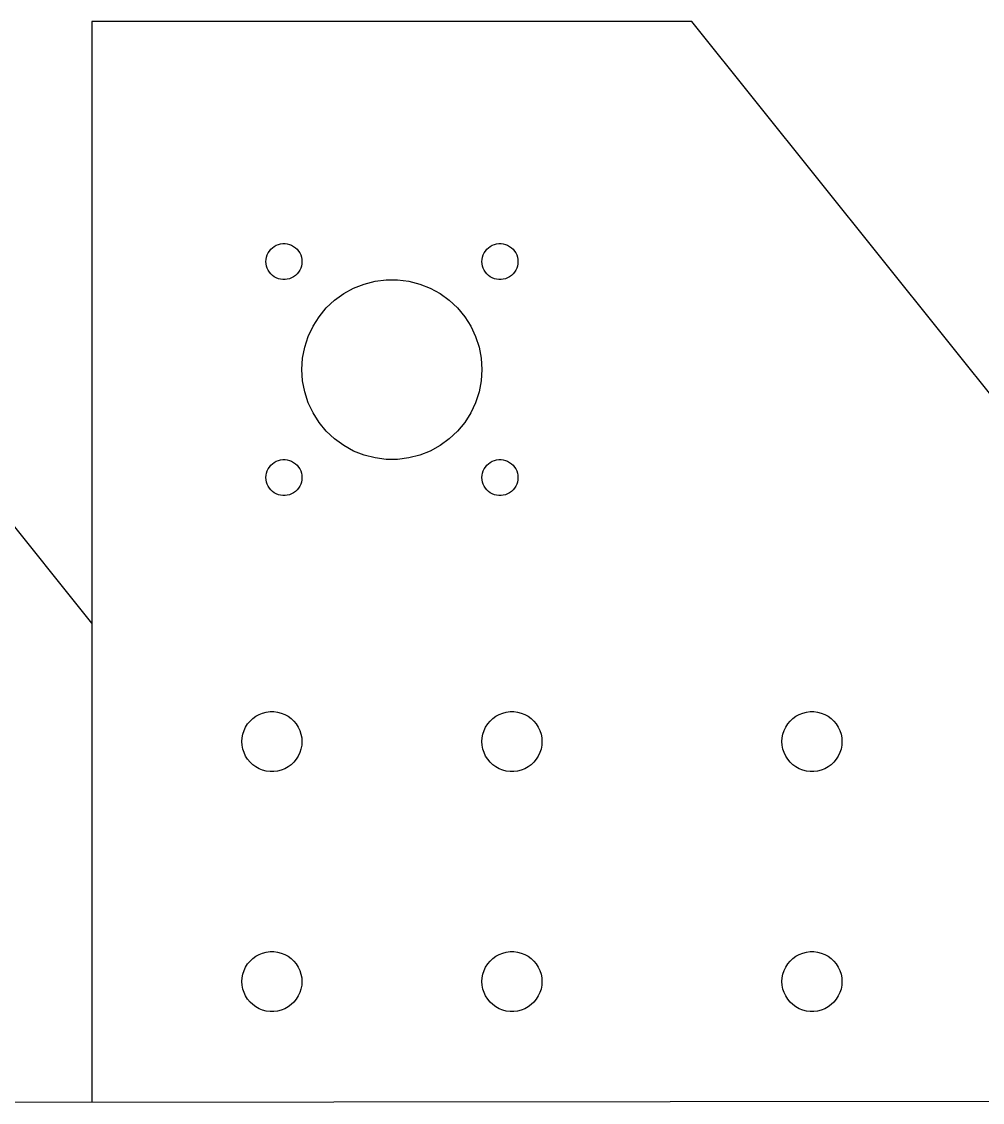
# Model space of a CAD drawing. Extents: x 0 to 330, y 0 to 287.
# Drawn here: x 84.1 to 164.2, y 100.1 to 190.1 of the extents above; entities that cross this region are included whole.
import ezdxf

# ---------------------------------------------------------------- set-up
doc = ezdxf.new("R2010")
doc.units = 0
doc.layers.add('LAYER_1', color=7, linetype='CONTINUOUS')

msp = doc.modelspace()

# ---------------------------------------------------------------- linework, layer by layer
at = {"layer": 'LAYER_1', "color": 7}
for p, q in [((139.999999, 190.14108), (90.000001, 190.14108)), ((90.000001, 190.14108), (90.000001, 100.141082)), ((180.000001, 140.141081), (139.999999, 190.14108)), ((90.000001, 139.99997), (49.999999, 189.999968)), ((104.786501, 171.022779), (104.906601, 171.167881)), ((104.906601, 171.167881), (105.0439, 171.296882)), ((105.0439, 171.296882), (105.1963, 171.407581)), ((105.1963, 171.407581), (105.361301, 171.498281)), ((105.361301, 171.498281), (105.536501, 171.56768)), ((105.536501, 171.56768), (105.718901, 171.61448)), ((105.718901, 171.61448), (105.905801, 171.638074)), ((105.905801, 171.63808), (106.094201, 171.63808)), ((106.094201, 171.63808), (106.281101, 171.614486)), ((106.281101, 171.61448), (106.463501, 171.56768)), ((106.463501, 171.56768), (106.638701, 171.498281)), ((106.638701, 171.498281), (106.803701, 171.407581)), ((106.803701, 171.407581), (106.956101, 171.296882)), ((106.956101, 171.296882), (107.093501, 171.167881)), ((107.093501, 171.167881), (107.213501, 171.022779)), ((122.786501, 171.022779), (122.906502, 171.167881)), ((122.906502, 171.167881), (123.043899, 171.296882)), ((123.043899, 171.296882), (123.196302, 171.407581)), ((123.196302, 171.407581), (123.3613, 171.498281)), ((123.3613, 171.498281), (123.536501, 171.56768)), ((123.536501, 171.56768), (123.718901, 171.61448)), ((123.718901, 171.61448), (123.9058, 171.638074)), ((123.9058, 171.63808), (124.0942, 171.63808)), ((124.0942, 171.63808), (124.281099, 171.614486)), ((124.281099, 171.61448), (124.4635, 171.56768)), ((124.4635, 171.56768), (124.6387, 171.498281)), ((124.6387, 171.498281), (124.803702, 171.407581)), ((124.803702, 171.407581), (124.956102, 171.296882)), ((124.956102, 171.296882), (125.0934, 171.167881)), ((125.0934, 171.167881), (125.213499, 171.022779)), ((104.500001, 170.14108), (104.5118, 170.32908)), ((104.511801, 170.32908), (104.547101, 170.514082)), ((104.547101, 170.514082), (104.605301, 170.693282)), ((104.605301, 170.693282), (104.685501, 170.863682)), ((104.685501, 170.863682), (104.786501, 171.022779)), ((107.213501, 171.022779), (107.314501, 170.863682)), ((107.314501, 170.863682), (107.394701, 170.693282)), ((107.394701, 170.693282), (107.452901, 170.514082)), ((107.452901, 170.514082), (107.488201, 170.32908)), ((107.488201, 170.32908), (107.5, 170.14108)), ((122.500001, 170.14108), (122.511797, 170.32908)), ((122.5118, 170.32908), (122.547101, 170.514082)), ((122.547101, 170.514082), (122.6053, 170.693282)), ((122.6053, 170.693282), (122.6855, 170.863682)), ((122.6855, 170.863682), (122.786501, 171.022779)), ((125.213499, 171.022779), (125.314501, 170.863682)), ((125.314501, 170.863682), (125.3947, 170.693282)), ((125.3947, 170.693282), (125.4529, 170.514082)), ((125.4529, 170.514082), (125.4882, 170.32908)), ((125.4882, 170.32908), (125.499997, 170.14108)), ((104.511801, 169.953081), (104.500001, 170.14108)), ((104.547101, 169.768081), (104.511801, 169.953081)), ((104.605301, 169.588881), (104.547101, 169.768081)), ((104.685501, 169.418481), (104.605301, 169.588881)), ((104.786501, 169.259381), (104.685501, 169.418481)), ((107.314501, 169.418481), (107.213501, 169.259381)), ((107.394701, 169.588881), (107.314501, 169.418481)), ((107.452901, 169.768081), (107.394701, 169.588881)), ((107.488201, 169.953081), (107.452901, 169.768081)), ((107.500001, 170.14108), (107.488201, 169.953081)), ((122.5118, 169.953081), (122.500003, 170.14108)), ((122.547101, 169.768081), (122.5118, 169.953081)), ((122.6053, 169.588881), (122.547101, 169.768081)), ((122.6855, 169.418481), (122.6053, 169.588881)), ((122.786501, 169.259381), (122.6855, 169.418481)), ((125.314501, 169.418481), (125.213499, 169.259381)), ((125.3947, 169.588881), (125.314501, 169.418481)), ((125.4529, 169.768081), (125.3947, 169.588881)), ((125.4882, 169.953081), (125.4529, 169.768081)), ((125.5, 170.14108), (125.488203, 169.953081)), ((104.906601, 169.114279), (104.786501, 169.259381)), ((105.0439, 168.985281), (104.906601, 169.114279)), ((105.1963, 168.87458), (105.0439, 168.985281)), ((105.361301, 168.78378), (105.1963, 168.87458)), ((105.536501, 168.714481), (105.361301, 168.78378)), ((105.718901, 168.66768), (105.536501, 168.714481)), ((105.905801, 168.643981), (105.718901, 168.667688)), ((106.094201, 168.643981), (105.905801, 168.643981)), ((106.281101, 168.66768), (106.094201, 168.643973)), ((106.463501, 168.714481), (106.281101, 168.66768)), ((106.638701, 168.78378), (106.463501, 168.714481)), ((106.803701, 168.87458), (106.638701, 168.78378)), ((106.956101, 168.985281), (106.803701, 168.87458)), ((107.093501, 169.114279), (106.956101, 168.985281)), ((107.213501, 169.259381), (107.093501, 169.114279)), ((112.682401, 168.27398), (113.594701, 168.508182)), ((113.594701, 168.508182), (114.529101, 168.626281)), ((114.529101, 168.626281), (115.4709, 168.626281)), ((115.4709, 168.626281), (116.405301, 168.508182)), ((116.405301, 168.508182), (117.317601, 168.27398)), ((122.906502, 169.114279), (122.786501, 169.259381)), ((123.043899, 168.985281), (122.906502, 169.114279)), ((123.196302, 168.87458), (123.043899, 168.985281)), ((123.3613, 168.78378), (123.196302, 168.87458)), ((123.536501, 168.714481), (123.3613, 168.78378)), ((123.718901, 168.66768), (123.536501, 168.714481)), ((123.9058, 168.643981), (123.718901, 168.667688)), ((124.0942, 168.643981), (123.9058, 168.643981)), ((124.281099, 168.66768), (124.0942, 168.643973)), ((124.4635, 168.714481), (124.281099, 168.66768)), ((124.6387, 168.78378), (124.4635, 168.714481)), ((124.803702, 168.87458), (124.6387, 168.78378)), ((124.956102, 168.985281), (124.803702, 168.87458)), ((125.0934, 169.114279), (124.956102, 168.985281)), ((125.213499, 169.259381), (125.0934, 169.114279)), ((110.981301, 167.473581), (111.806701, 167.927281)), ((111.806701, 167.927281), (112.682401, 168.27398)), ((117.317601, 168.27398), (118.193301, 167.927281)), ((118.193301, 167.927281), (119.018699, 167.473581)), ((109.532701, 166.27518), (110.219301, 166.91988)), ((110.219301, 166.91988), (110.981301, 167.473581)), ((119.018699, 167.473581), (119.780702, 166.91988)), ((119.780702, 166.91988), (120.467301, 166.27518)), ((108.932401, 165.54948), (109.532701, 166.27518)), ((120.467301, 166.27518), (121.067601, 165.54948)), ((108.427701, 164.75418), (108.932401, 165.54948)), ((121.067601, 165.54948), (121.572299, 164.75418)), ((108.026701, 163.901979), (108.427701, 164.75418)), ((121.572299, 164.75418), (121.9733, 163.901979)), ((107.735601, 163.006279), (108.026701, 163.901979)), ((121.9733, 163.901979), (122.264401, 163.006279)), ((107.5591, 162.081082), (107.735601, 163.006279)), ((122.264401, 163.006279), (122.4409, 162.081082)), ((107.500001, 161.141081), (107.5591, 162.081082)), ((122.4409, 162.081082), (122.500001, 161.141081)), ((107.5591, 160.201081), (107.500001, 161.141081)), ((122.500001, 161.141081), (122.4409, 160.201081)), ((107.735601, 159.27588), (107.5591, 160.201081)), ((122.4409, 160.201081), (122.264401, 159.27588)), ((108.026701, 158.38018), (107.735601, 159.27588)), ((122.264401, 159.27588), (121.9733, 158.38018)), ((108.427701, 157.527982), (108.026701, 158.38018)), ((121.9733, 158.38018), (121.572299, 157.527982)), ((108.932401, 156.73268), (108.427701, 157.527982)), ((109.532701, 156.006982), (108.932401, 156.73268)), ((121.067601, 156.73268), (120.467301, 156.006982)), ((121.572299, 157.527982), (121.067601, 156.73268)), ((110.219301, 155.362279), (109.532701, 156.006982)), ((120.467301, 156.006982), (119.780702, 155.362279)), ((110.981301, 154.808582), (110.219301, 155.362279)), ((119.780702, 155.362279), (119.018699, 154.808582)), ((111.806701, 154.354881), (110.981301, 154.808582)), ((112.682401, 154.00818), (111.806701, 154.354881)), ((118.193301, 154.354881), (117.317601, 154.00818)), ((119.018699, 154.808582), (118.193301, 154.354881)), ((104.786501, 153.022781), (104.906601, 153.16788)), ((104.906601, 153.16788), (105.0439, 153.296881)), ((105.0439, 153.296881), (105.1963, 153.40758)), ((105.1963, 153.40758), (105.361301, 153.498379)), ((105.361301, 153.498379), (105.536501, 153.567682)), ((105.536501, 153.567682), (105.718901, 153.61448)), ((105.718901, 153.61448), (105.905801, 153.638186)), ((105.905801, 153.638181), (106.094201, 153.638181)), ((106.094201, 153.638181), (106.281101, 153.614474)), ((106.281101, 153.61448), (106.463501, 153.567682)), ((106.463501, 153.567682), (106.638701, 153.498379)), ((106.638701, 153.498379), (106.803701, 153.40758)), ((106.803701, 153.40758), (106.956101, 153.296881)), ((106.956101, 153.296881), (107.093501, 153.16788)), ((107.093501, 153.16788), (107.213501, 153.022781)), ((113.594701, 153.77398), (112.682401, 154.00818)), ((114.529101, 153.655879), (113.594701, 153.77398)), ((115.4709, 153.655879), (114.529101, 153.655879)), ((116.405301, 153.77398), (115.4709, 153.655879)), ((117.317601, 154.00818), (116.405301, 153.77398)), ((122.786501, 153.022781), (122.906502, 153.16788)), ((122.906502, 153.16788), (123.043899, 153.296881)), ((123.043899, 153.296881), (123.196302, 153.40758)), ((123.196302, 153.40758), (123.3613, 153.498379)), ((123.3613, 153.498379), (123.536501, 153.567682)), ((123.536501, 153.567682), (123.718901, 153.61448)), ((123.718901, 153.61448), (123.9058, 153.638186)), ((123.9058, 153.638181), (124.0942, 153.638181)), ((124.0942, 153.638181), (124.281099, 153.614474)), ((124.281099, 153.61448), (124.4635, 153.567682)), ((124.4635, 153.567682), (124.6387, 153.498379)), ((124.6387, 153.498379), (124.803702, 153.40758)), ((124.803702, 153.40758), (124.956102, 153.296881)), ((124.956102, 153.296881), (125.0934, 153.16788)), ((125.0934, 153.16788), (125.213499, 153.022781)), ((104.500001, 152.141079), (104.5118, 152.329082)), ((104.511801, 152.329082), (104.547101, 152.514081)), ((104.547101, 152.514081), (104.605301, 152.693281)), ((104.605301, 152.693281), (104.685501, 152.863681)), ((104.685501, 152.863681), (104.786501, 153.022781)), ((107.213501, 153.022781), (107.314501, 152.863681)), ((107.314501, 152.863681), (107.394701, 152.693281)), ((107.394701, 152.693281), (107.452901, 152.514081)), ((107.452901, 152.514081), (107.488201, 152.329082)), ((107.488201, 152.329082), (107.5, 152.141079)), ((122.500001, 152.141079), (122.511797, 152.329082)), ((122.5118, 152.329082), (122.547101, 152.514081)), ((122.547101, 152.514081), (122.6053, 152.693281)), ((122.6053, 152.693281), (122.6855, 152.863681)), ((122.6855, 152.863681), (122.786501, 153.022781)), ((125.213499, 153.022781), (125.314501, 152.863681)), ((125.314501, 152.863681), (125.3947, 152.693281)), ((125.3947, 152.693281), (125.4529, 152.514081)), ((125.4529, 152.514081), (125.4882, 152.329082)), ((125.4882, 152.329082), (125.499997, 152.141079)), ((104.511801, 151.95308), (104.500001, 152.141079)), ((104.547101, 151.76808), (104.511801, 151.95308)), ((104.605301, 151.588881), (104.547101, 151.76808)), ((104.685501, 151.41848), (104.605301, 151.588881)), ((104.786501, 151.25938), (104.685501, 151.41848)), ((107.314501, 151.41848), (107.213501, 151.25938)), ((107.394701, 151.588881), (107.314501, 151.41848)), ((107.452901, 151.76808), (107.394701, 151.588881)), ((107.488201, 151.95308), (107.452901, 151.76808)), ((107.500001, 152.141079), (107.488201, 151.95308)), ((122.5118, 151.95308), (122.500003, 152.141079)), ((122.547101, 151.76808), (122.5118, 151.95308)), ((122.6053, 151.588881), (122.547101, 151.76808)), ((122.6855, 151.41848), (122.6053, 151.588881)), ((122.786501, 151.25938), (122.6855, 151.41848)), ((125.314501, 151.41848), (125.213499, 151.25938)), ((125.3947, 151.588881), (125.314501, 151.41848)), ((125.4529, 151.76808), (125.3947, 151.588881)), ((125.4882, 151.95308), (125.4529, 151.76808)), ((125.5, 152.141079), (125.488203, 151.95308)), ((104.906601, 151.114282), (104.786501, 151.25938)), ((105.0439, 150.985281), (104.906601, 151.114282)), ((105.1963, 150.874579), (105.0439, 150.985281)), ((105.361301, 150.783881), (105.1963, 150.874579)), ((105.536501, 150.71448), (105.361301, 150.783881)), ((105.718901, 150.667679), (105.536501, 150.71448)), ((105.905801, 150.64408), (105.718901, 150.667673)), ((106.094201, 150.64408), (105.905801, 150.64408)), ((106.281101, 150.667679), (106.094201, 150.644085)), ((106.463501, 150.71448), (106.281101, 150.667679)), ((106.638701, 150.783881), (106.463501, 150.71448)), ((106.803701, 150.874579), (106.638701, 150.783881)), ((106.956101, 150.985281), (106.803701, 150.874579)), ((107.093501, 151.114282), (106.956101, 150.985281)), ((107.213501, 151.25938), (107.093501, 151.114282)), ((122.906502, 151.114282), (122.786501, 151.25938)), ((123.043899, 150.985281), (122.906502, 151.114282)), ((123.196302, 150.874579), (123.043899, 150.985281)), ((123.3613, 150.783881), (123.196302, 150.874579)), ((123.536501, 150.71448), (123.3613, 150.783881)), ((123.718901, 150.667679), (123.536501, 150.71448)), ((123.9058, 150.64408), (123.718901, 150.667673)), ((124.0942, 150.64408), (123.9058, 150.64408)), ((124.281099, 150.667679), (124.0942, 150.644085)), ((124.4635, 150.71448), (124.281099, 150.667679)), ((124.6387, 150.783881), (124.4635, 150.71448)), ((124.803702, 150.874579), (124.6387, 150.783881)), ((124.956102, 150.985281), (124.803702, 150.874579)), ((125.0934, 151.114282), (124.956102, 150.985281)), ((125.213499, 151.25938), (125.0934, 151.114282)), ((103.935601, 132.40318), (104.227501, 132.518682)), ((104.227501, 132.518682), (104.531601, 132.596781)), ((104.531601, 132.596781), (104.843001, 132.636179)), ((104.843001, 132.636179), (105.157001, 132.636179)), ((105.157001, 132.636179), (105.468501, 132.596781)), ((105.468501, 132.596781), (105.772601, 132.518682)), ((105.772601, 132.518682), (106.064501, 132.40318)), ((123.935501, 132.40318), (124.227401, 132.518682)), ((124.227401, 132.518682), (124.531501, 132.596781)), ((124.531501, 132.596781), (124.843001, 132.636179)), ((124.843001, 132.636179), (125.157001, 132.636179)), ((125.157001, 132.636179), (125.4684, 132.596781)), ((125.4684, 132.596781), (125.7725, 132.518682)), ((125.7725, 132.518682), (126.064399, 132.40318)), ((148.935601, 132.40318), (149.2275, 132.518682)), ((149.2275, 132.518682), (149.531601, 132.596781)), ((149.531601, 132.596781), (149.843002, 132.636179)), ((149.843002, 132.636179), (150.156999, 132.636179)), ((150.156999, 132.636179), (150.468499, 132.596781)), ((150.468499, 132.596781), (150.772599, 132.518682)), ((150.772599, 132.518682), (151.064502, 132.40318)), ((102.809201, 131.345481), (102.977501, 131.610581)), ((102.977501, 131.610581), (103.1776, 131.852479)), ((103.1776, 131.852479), (103.406401, 132.06738)), ((103.406401, 132.06738), (103.660401, 132.25188)), ((103.660401, 132.25188), (103.935601, 132.40318)), ((106.064501, 132.40318), (106.3396, 132.25188)), ((106.3396, 132.25188), (106.5936, 132.06738)), ((106.5936, 132.06738), (106.822401, 131.852479)), ((106.822401, 131.852479), (107.022601, 131.610581)), ((107.022601, 131.610581), (107.1908, 131.345481)), ((122.8092, 131.345481), (122.977402, 131.610581)), ((122.977402, 131.610581), (123.177602, 131.852479)), ((123.177602, 131.852479), (123.4064, 132.06738)), ((123.4064, 132.06738), (123.6604, 132.25188)), ((123.6604, 132.25188), (123.935501, 132.40318)), ((126.064399, 132.40318), (126.3396, 132.25188)), ((126.3396, 132.25188), (126.5936, 132.06738)), ((126.5936, 132.06738), (126.8224, 131.852479)), ((126.8224, 131.852479), (127.022502, 131.610581)), ((127.022502, 131.610581), (127.190799, 131.345481)), ((147.809201, 131.345481), (147.977502, 131.610581)), ((147.977502, 131.610581), (148.1776, 131.852479)), ((148.1776, 131.852479), (148.4064, 132.06738)), ((148.4064, 132.06738), (148.6604, 132.25188)), ((148.6604, 132.25188), (148.935601, 132.40318)), ((151.064502, 132.40318), (151.339601, 132.25188)), ((151.339601, 132.25188), (151.593601, 132.06738)), ((151.593601, 132.06738), (151.822401, 131.852479)), ((151.822401, 131.852479), (152.022601, 131.610581)), ((152.022601, 131.610581), (152.1908, 131.345481)), ((102.519701, 130.454382), (102.578601, 130.76278)), ((102.578601, 130.76278), (102.675601, 131.061379)), ((102.675601, 131.061379), (102.809201, 131.345481)), ((107.1908, 131.345481), (107.324401, 131.061379)), ((107.324401, 131.061379), (107.421501, 130.76278)), ((107.421501, 130.76278), (107.480301, 130.454382)), ((122.5197, 130.454382), (122.578501, 130.76278)), ((122.578501, 130.76278), (122.675602, 131.061379)), ((122.675602, 131.061379), (122.8092, 131.345481)), ((127.190799, 131.345481), (127.3244, 131.061379)), ((127.3244, 131.061379), (127.4214, 130.76278)), ((127.4214, 130.76278), (127.4803, 130.454382)), ((147.5197, 130.454382), (147.5786, 130.76278)), ((147.5786, 130.76278), (147.6756, 131.061379)), ((147.6756, 131.061379), (147.809201, 131.345481)), ((152.1908, 131.345481), (152.324401, 131.061379)), ((152.324401, 131.061379), (152.4215, 130.76278)), ((152.4215, 130.76278), (152.480301, 130.454382)), ((102.500001, 130.141081), (102.5197, 130.454382)), ((102.519701, 129.827781), (102.500002, 130.141081)), ((102.578601, 129.519379), (102.519701, 129.827781)), ((107.480301, 129.827781), (107.421501, 129.519379)), ((107.480301, 130.454382), (107.5, 130.141081)), ((107.500001, 130.141081), (107.480302, 129.827781)), ((122.500001, 130.141081), (122.5197, 130.454382)), ((122.5197, 129.827781), (122.500001, 130.141081)), ((122.578501, 129.519379), (122.5197, 129.827781)), ((127.4803, 129.827781), (127.4214, 129.519379)), ((127.4803, 130.454382), (127.499999, 130.141081)), ((127.500002, 130.141081), (127.480303, 129.827781)), ((147.500001, 130.141081), (147.5197, 130.454382)), ((147.5197, 129.827781), (147.500001, 130.141081)), ((147.5786, 129.519379), (147.5197, 129.827781)), ((152.480301, 129.827781), (152.4215, 129.519379)), ((152.480301, 130.454382), (152.5, 130.141081)), ((152.5, 130.141081), (152.480301, 129.827781)), ((102.675601, 129.22078), (102.578601, 129.519379)), ((102.809201, 128.936681), (102.675601, 129.22078)), ((102.977501, 128.671581), (102.809201, 128.936681)), ((107.1908, 128.936681), (107.022601, 128.671581)), ((107.324401, 129.22078), (107.1908, 128.936681)), ((107.421501, 129.519379), (107.324401, 129.22078)), ((122.675602, 129.22078), (122.578501, 129.519379)), ((122.8092, 128.936681), (122.675602, 129.22078)), ((122.977402, 128.671581), (122.8092, 128.936681)), ((127.190799, 128.936681), (127.022502, 128.671581)), ((127.3244, 129.22078), (127.190799, 128.936681)), ((127.4214, 129.519379), (127.3244, 129.22078)), ((147.6756, 129.22078), (147.5786, 129.519379)), ((147.809201, 128.936681), (147.6756, 129.22078)), ((147.977502, 128.671581), (147.809201, 128.936681)), ((152.1908, 128.936681), (152.022601, 128.671581)), ((152.324401, 129.22078), (152.1908, 128.936681)), ((152.4215, 129.519379), (152.324401, 129.22078)), ((103.1776, 128.42968), (102.977501, 128.671581)), ((103.406401, 128.214782), (103.1776, 128.42968)), ((103.660401, 128.030282), (103.406401, 128.214782)), ((103.935601, 127.87898), (103.660401, 128.030282)), ((106.3396, 128.030282), (106.064501, 127.87898)), ((106.5936, 128.214782), (106.3396, 128.030282)), ((106.822401, 128.42968), (106.5936, 128.214782)), ((107.022601, 128.671581), (106.822401, 128.42968)), ((123.177602, 128.42968), (122.977402, 128.671581)), ((123.4064, 128.214782), (123.177602, 128.42968)), ((123.6604, 128.030282), (123.4064, 128.214782)), ((123.935501, 127.87898), (123.6604, 128.030282)), ((126.3396, 128.030282), (126.064399, 127.87898)), ((126.5936, 128.214782), (126.3396, 128.030282)), ((126.8224, 128.42968), (126.5936, 128.214782)), ((127.022502, 128.671581), (126.8224, 128.42968)), ((148.1776, 128.42968), (147.977502, 128.671581)), ((148.4064, 128.214782), (148.1776, 128.42968)), ((148.6604, 128.030282), (148.4064, 128.214782)), ((148.935601, 127.87898), (148.6604, 128.030282)), ((151.339601, 128.030282), (151.064502, 127.87898)), ((151.593601, 128.214782), (151.339601, 128.030282)), ((151.822401, 128.42968), (151.593601, 128.214782)), ((152.022601, 128.671581), (151.822401, 128.42968)), ((104.227501, 127.763381), (103.935601, 127.87898)), ((104.531601, 127.685381), (104.227501, 127.763381)), ((104.843001, 127.64598), (104.531601, 127.685381)), ((105.157001, 127.64598), (104.843001, 127.64598)), ((105.468501, 127.685381), (105.157001, 127.64598)), ((105.772601, 127.763381), (105.468501, 127.685381)), ((106.064501, 127.87898), (105.772601, 127.763381)), ((124.227401, 127.763381), (123.935501, 127.87898)), ((124.531501, 127.685381), (124.227401, 127.763381)), ((124.843001, 127.64598), (124.531501, 127.685381)), ((125.157001, 127.64598), (124.843001, 127.64598)), ((125.4684, 127.685381), (125.157001, 127.64598)), ((125.7725, 127.763381), (125.4684, 127.685381)), ((126.064399, 127.87898), (125.7725, 127.763381)), ((149.2275, 127.763381), (148.935601, 127.87898)), ((149.531601, 127.685381), (149.2275, 127.763381)), ((149.843002, 127.64598), (149.531601, 127.685381)), ((150.156999, 127.64598), (149.843002, 127.64598)), ((150.468499, 127.685381), (150.156999, 127.64598)), ((150.772599, 127.763381), (150.468499, 127.685381)), ((151.064502, 127.87898), (150.772599, 127.763381)), ((104.227501, 112.518784), (104.531601, 112.59679)), ((104.531601, 112.59679), (104.843001, 112.636188)), ((104.843001, 112.636188), (105.157001, 112.636188)), ((105.157001, 112.636188), (105.468501, 112.59679)), ((105.468501, 112.59679), (105.772601, 112.518784)), ((124.227401, 112.518784), (124.531501, 112.59679)), ((124.531501, 112.59679), (124.843001, 112.636188)), ((124.843001, 112.636188), (125.157001, 112.636188)), ((125.157001, 112.636188), (125.4684, 112.59679)), ((125.4684, 112.59679), (125.7725, 112.518784)), ((149.2275, 112.518784), (149.531601, 112.59679)), ((149.531601, 112.59679), (149.843002, 112.636188)), ((149.843002, 112.636188), (150.156999, 112.636188)), ((150.156999, 112.636188), (150.468499, 112.59679)), ((150.468499, 112.59679), (150.772599, 112.518784)), ((102.977501, 111.610593), (103.1776, 111.852486)), ((103.1776, 111.852486), (103.406401, 112.06737)), ((103.406401, 112.06737), (103.660401, 112.251886)), ((103.660401, 112.251886), (103.935601, 112.403186)), ((103.935601, 112.403186), (104.227501, 112.518784)), ((105.772601, 112.518784), (106.064501, 112.403186)), ((106.064501, 112.403186), (106.3396, 112.251886)), ((106.3396, 112.251886), (106.5936, 112.06737)), ((106.5936, 112.06737), (106.822401, 111.852486)), ((106.822401, 111.852486), (107.022601, 111.610593)), ((122.977402, 111.610593), (123.177602, 111.852486)), ((123.177602, 111.852486), (123.4064, 112.06737)), ((123.4064, 112.06737), (123.6604, 112.251886)), ((123.6604, 112.251886), (123.935501, 112.403186)), ((123.935501, 112.403186), (124.227401, 112.518784)), ((125.7725, 112.518784), (126.064399, 112.403186)), ((126.064399, 112.403186), (126.3396, 112.251886)), ((126.3396, 112.251886), (126.5936, 112.06737)), ((126.5936, 112.06737), (126.8224, 111.852486)), ((126.8224, 111.852486), (127.022502, 111.610593)), ((147.977502, 111.610593), (148.1776, 111.852486)), ((148.1776, 111.852486), (148.4064, 112.06737)), ((148.4064, 112.06737), (148.6604, 112.251886)), ((148.6604, 112.251886), (148.935601, 112.403186)), ((148.935601, 112.403186), (149.2275, 112.518784)), ((150.772599, 112.518784), (151.064502, 112.403186)), ((151.064502, 112.403186), (151.339601, 112.251886)), ((151.339601, 112.251886), (151.593601, 112.06737)), ((151.593601, 112.06737), (151.822401, 111.852486)), ((151.822401, 111.852486), (152.022601, 111.610593)), ((102.578601, 110.762769), (102.675601, 111.061388)), ((102.675601, 111.061388), (102.809201, 111.345473)), ((102.809201, 111.345473), (102.977501, 111.610593)), ((107.022601, 111.610593), (107.1908, 111.345473)), ((107.1908, 111.345473), (107.324401, 111.061388)), ((107.324401, 111.061388), (107.421501, 110.762769)), ((122.578501, 110.762769), (122.675602, 111.061388)), ((122.675602, 111.061388), (122.8092, 111.345473)), ((122.8092, 111.345473), (122.977402, 111.610593)), ((127.022502, 111.610593), (127.190799, 111.345473)), ((127.190799, 111.345473), (127.3244, 111.061388)), ((127.3244, 111.061388), (127.4214, 110.762769)), ((147.5786, 110.762769), (147.6756, 111.061388)), ((147.6756, 111.061388), (147.809201, 111.345473)), ((147.809201, 111.345473), (147.977502, 111.610593)), ((152.022601, 111.610593), (152.1908, 111.345473)), ((152.1908, 111.345473), (152.324401, 111.061388)), ((152.324401, 111.061388), (152.4215, 110.762769)), ((102.500001, 110.14109), (102.5197, 110.454385)), ((102.519701, 109.827767), (102.500002, 110.14109)), ((102.519701, 110.454385), (102.578601, 110.762769)), ((107.421501, 110.762769), (107.480301, 110.454385)), ((107.480301, 110.454385), (107.5, 110.14109)), ((107.500001, 110.14109), (107.480302, 109.827767)), ((122.500001, 110.14109), (122.5197, 110.454385)), ((122.5197, 109.827767), (122.500001, 110.14109)), ((122.5197, 110.454385), (122.578501, 110.762769)), ((127.4214, 110.762769), (127.4803, 110.454385)), ((127.4803, 110.454385), (127.499999, 110.14109)), ((127.500002, 110.14109), (127.480303, 109.827767)), ((147.500001, 110.14109), (147.5197, 110.454385)), ((147.5197, 109.827767), (147.500001, 110.14109)), ((147.5197, 110.454385), (147.5786, 110.762769)), ((152.4215, 110.762769), (152.480301, 110.454385)), ((152.480301, 110.454385), (152.5, 110.14109)), ((152.5, 110.14109), (152.480301, 109.827767)), ((102.578601, 109.519354), (102.519701, 109.827767)), ((102.675601, 109.220792), (102.578601, 109.519354)), ((102.809201, 108.936707), (102.675601, 109.220792)), ((107.324401, 109.220792), (107.1908, 108.936707)), ((107.421501, 109.519354), (107.324401, 109.220792)), ((107.480301, 109.827767), (107.421501, 109.519354)), ((122.578501, 109.519354), (122.5197, 109.827767)), ((122.675602, 109.220792), (122.578501, 109.519354)), ((122.8092, 108.936707), (122.675602, 109.220792)), ((127.3244, 109.220792), (127.190799, 108.936707)), ((127.4214, 109.519354), (127.3244, 109.220792)), ((127.4803, 109.827767), (127.4214, 109.519354)), ((147.5786, 109.519354), (147.5197, 109.827767)), ((147.6756, 109.220792), (147.5786, 109.519354)), ((147.809201, 108.936707), (147.6756, 109.220792)), ((152.324401, 109.220792), (152.1908, 108.936707)), ((152.4215, 109.519354), (152.324401, 109.220792)), ((152.480301, 109.827767), (152.4215, 109.519354)), ((102.977501, 108.671644), (102.809201, 108.936707)), ((103.1776, 108.429723), (102.977501, 108.671644)), ((103.406401, 108.21481), (103.1776, 108.429723)), ((103.660401, 108.030265), (103.406401, 108.21481)), ((106.5936, 108.21481), (106.3396, 108.030265)), ((106.822401, 108.429723), (106.5936, 108.21481)), ((107.022601, 108.671644), (106.822401, 108.429723)), ((107.1908, 108.936707), (107.022601, 108.671644)), ((122.977402, 108.671644), (122.8092, 108.936707)), ((123.177602, 108.429723), (122.977402, 108.671644)), ((123.4064, 108.21481), (123.177602, 108.429723)), ((123.6604, 108.030265), (123.4064, 108.21481)), ((126.5936, 108.21481), (126.3396, 108.030265)), ((126.8224, 108.429723), (126.5936, 108.21481)), ((127.022502, 108.671644), (126.8224, 108.429723)), ((127.190799, 108.936707), (127.022502, 108.671644)), ((147.977502, 108.671644), (147.809201, 108.936707)), ((148.1776, 108.429723), (147.977502, 108.671644)), ((148.4064, 108.21481), (148.1776, 108.429723)), ((148.6604, 108.030265), (148.4064, 108.21481)), ((151.593601, 108.21481), (151.339601, 108.030265)), ((151.822401, 108.429723), (151.593601, 108.21481)), ((152.022601, 108.671644), (151.822401, 108.429723)), ((152.1908, 108.936707), (152.022601, 108.671644)), ((103.935601, 107.879022), (103.660401, 108.030265)), ((104.227501, 107.763452), (103.935601, 107.879022)), ((104.531601, 107.68539), (104.227501, 107.763452)), ((104.843001, 107.64602), (104.531601, 107.68539)), ((105.157001, 107.64602), (104.843001, 107.64602)), ((105.468501, 107.68539), (105.157001, 107.64602)), ((105.772601, 107.763452), (105.468501, 107.68539)), ((106.064501, 107.879022), (105.772601, 107.763452)), ((106.3396, 108.030265), (106.064501, 107.879022)), ((123.935501, 107.879022), (123.6604, 108.030265)), ((124.227401, 107.763452), (123.935501, 107.879022)), ((124.531501, 107.68539), (124.227401, 107.763452)), ((124.843001, 107.64602), (124.531501, 107.68539)), ((125.157001, 107.64602), (124.843001, 107.64602)), ((125.4684, 107.68539), (125.157001, 107.64602)), ((125.7725, 107.763452), (125.4684, 107.68539)), ((126.064399, 107.879022), (125.7725, 107.763452)), ((126.3396, 108.030265), (126.064399, 107.879022)), ((148.935601, 107.879022), (148.6604, 108.030265)), ((149.2275, 107.763452), (148.935601, 107.879022)), ((149.531601, 107.68539), (149.2275, 107.763452)), ((149.843002, 107.64602), (149.531601, 107.68539)), ((150.156999, 107.64602), (149.843002, 107.64602)), ((150.468499, 107.68539), (150.156999, 107.64602)), ((150.772599, 107.763452), (150.468499, 107.68539)), ((151.064502, 107.879022), (150.772599, 107.763452)), ((151.339601, 108.030265), (151.064502, 107.879022)), ((0, 99.999971), (270.000002, 100.282193))]:
    msp.add_line(p, q, dxfattribs=at)

doc.saveas('drawing.dxf')
